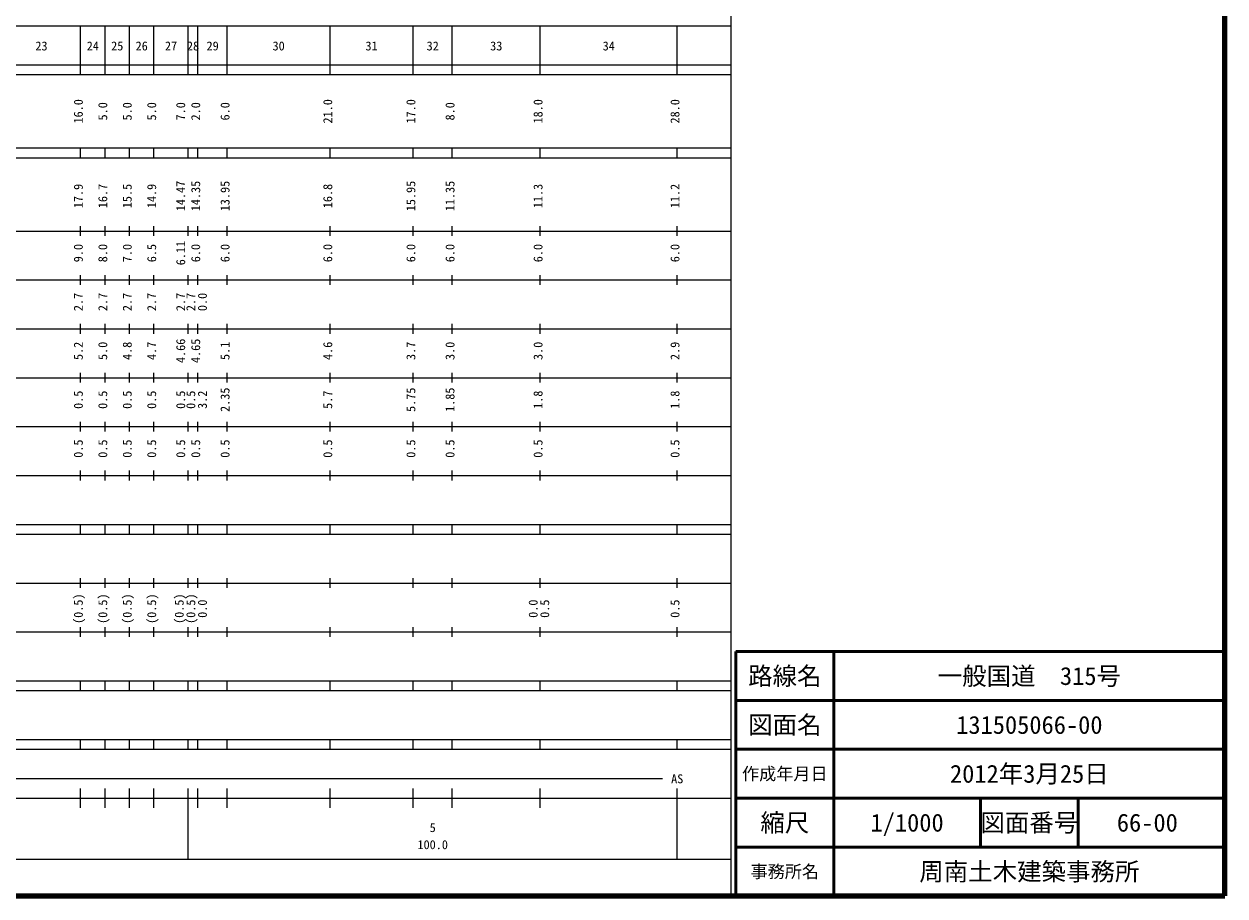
# Model space of a CAD drawing. Units: millimetres on the paper, enlarged 1000 times. Extents: x 40000 to 680000, y 20000 to 380000.
# Drawn here: x 434434 to 680000, y 20000 to 198357 of the extents above; entities that cross this region are included whole.
import ezdxf
from ezdxf.enums import TextEntityAlignment as Align

# ---------------------------------------------------------------- set-up
doc = ezdxf.new("R2010")
doc.units = ezdxf.units.MM
doc.header["$LTSCALE"] = 1000
for name, color, linetype, lineweight in [('M-TTL', 2, 'Continuous', 140), ('M-TTL-BAND', 7, 'Continuous', 25), ('M-TTL-FRAM', 2, 'Continuous', 50), ('M-TTL-LINE', 7, 'Continuous', 50)]:
    doc.layers.add(name, color=color, linetype=linetype, lineweight=lineweight)
doc.layers.add('M-TTL-TXT', color=7, linetype='Continuous')
doc.styles.add('ＭＳ ゴシック', font='')
doc.styles.get('ＭＳ ゴシック').set_extended_font_data('MS Gothic')

msp = doc.modelspace()

# ---------------------------------------------------------------- linework, layer by layer
at = {"layer": 'M-TTL'}
for p, q in [((680000, 20000), (680000, 380000)), ((40000, 20000), (680000, 20000))]:
    msp.add_line(p, q, dxfattribs=at)
at = {"layer": 'M-TTL-BAND'}
for p, q in [((579000, 20000), (579000, 370000)), ((68000, 198000), (579000, 198000)), ((446000, 188000), (446000, 198000)), ((451000, 188000), (451000, 198000)), ((456000, 188000), (456000, 198000)), ((461000, 188000), (461000, 198000)), ((468000, 188000), (468000, 198000)), ((470000, 188000), (470000, 198000)), ((476000, 188000), (476000, 198000)), ((497000, 188000), (497000, 198000)), ((514000, 188000), (514000, 198000)), ((522000, 188000), (522000, 198000)), ((540000, 188000), (540000, 198000)), ((568000, 188000), (568000, 198000)), ((40000, 190000), (579000, 190000)), ((40000, 188000), (579000, 188000)), ((40000, 173000), (579000, 173000)), ((446000, 171000), (446000, 173000)), ((451000, 171000), (451000, 173000)), ((456000, 171000), (456000, 173000)), ((461000, 171000), (461000, 173000)), ((468000, 171000), (468000, 173000)), ((470000, 171000), (470000, 173000)), ((476000, 171000), (476000, 173000)), ((497000, 171000), (497000, 173000)), ((514000, 171000), (514000, 173000)), ((522000, 171000), (522000, 173000)), ((540000, 171000), (540000, 173000)), ((568000, 171000), (568000, 173000)), ((40000, 171000), (579000, 171000)), ((40000, 156000), (579000, 156000)), ((446000, 155000), (446000, 157000)), ((451000, 155000), (451000, 157000)), ((456000, 155000), (456000, 157000)), ((461000, 155000), (461000, 157000)), ((468000, 155000), (468000, 157000)), ((470000, 155000), (470000, 157000)), ((476000, 155000), (476000, 157000)), ((497000, 155000), (497000, 157000)), ((514000, 155000), (514000, 157000)), ((522000, 155000), (522000, 157000)), ((540000, 155000), (540000, 157000)), ((568000, 155000), (568000, 157000)), ((46000, 146000), (579000, 146000)), ((446000, 145000), (446000, 147000)), ((451000, 145000), (451000, 147000)), ((456000, 145000), (456000, 147000)), ((461000, 145000), (461000, 147000)), ((468000, 145000), (468000, 147000)), ((470000, 145000), (470000, 147000)), ((476000, 145000), (476000, 147000)), ((497000, 145000), (497000, 147000)), ((514000, 145000), (514000, 147000)), ((522000, 145000), (522000, 147000)), ((540000, 145000), (540000, 147000)), ((568000, 145000), (568000, 147000)), ((52000, 136000), (579000, 136000)), ((446000, 135000), (446000, 137000)), ((451000, 135000), (451000, 137000)), ((456000, 135000), (456000, 137000)), ((461000, 135000), (461000, 137000)), ((468000, 135000), (468000, 137000)), ((470000, 135000), (470000, 137000)), ((476000, 135000), (476000, 137000)), ((497000, 135000), (497000, 137000)), ((514000, 135000), (514000, 137000)), ((522000, 135000), (522000, 137000)), ((540000, 135000), (540000, 137000)), ((568000, 135000), (568000, 137000)), ((46000, 126000), (579000, 126000)), ((446000, 125000), (446000, 127000)), ((451000, 125000), (451000, 127000)), ((456000, 125000), (456000, 127000)), ((461000, 125000), (461000, 127000)), ((468000, 125000), (468000, 127000)), ((470000, 125000), (470000, 127000)), ((476000, 125000), (476000, 127000)), ((497000, 125000), (497000, 127000)), ((514000, 125000), (514000, 127000)), ((522000, 125000), (522000, 127000)), ((540000, 125000), (540000, 127000)), ((568000, 125000), (568000, 127000)), ((52000, 116000), (579000, 116000)), ((446000, 115000), (446000, 117000)), ((451000, 115000), (451000, 117000)), ((456000, 115000), (456000, 117000)), ((461000, 115000), (461000, 117000)), ((468000, 115000), (468000, 117000)), ((470000, 115000), (470000, 117000)), ((476000, 115000), (476000, 117000)), ((497000, 115000), (497000, 117000)), ((514000, 115000), (514000, 117000)), ((522000, 115000), (522000, 117000)), ((540000, 115000), (540000, 117000)), ((568000, 115000), (568000, 117000)), ((46000, 106000), (579000, 106000)), ((446000, 105000), (446000, 107000)), ((451000, 105000), (451000, 107000)), ((456000, 105000), (456000, 107000)), ((461000, 105000), (461000, 107000)), ((468000, 105000), (468000, 107000)), ((470000, 105000), (470000, 107000)), ((476000, 105000), (476000, 107000)), ((497000, 105000), (497000, 107000)), ((514000, 105000), (514000, 107000)), ((522000, 105000), (522000, 107000)), ((540000, 105000), (540000, 107000)), ((568000, 105000), (568000, 107000)), ((40000, 96000), (579000, 96000)), ((446000, 94000), (446000, 96000)), ((451000, 94000), (451000, 96000)), ((456000, 94000), (456000, 96000)), ((461000, 94000), (461000, 96000)), ((468000, 94000), (468000, 96000)), ((470000, 94000), (470000, 96000)), ((476000, 94000), (476000, 96000)), ((497000, 94000), (497000, 96000)), ((514000, 94000), (514000, 96000)), ((522000, 94000), (522000, 96000)), ((540000, 94000), (540000, 96000)), ((568000, 94000), (568000, 96000)), ((40000, 94000), (579000, 94000)), ((49000, 84000), (579000, 84000)), ((446000, 83000), (446000, 85000)), ((451000, 83000), (451000, 85000)), ((456000, 83000), (456000, 85000)), ((461000, 83000), (461000, 85000)), ((468000, 83000), (468000, 85000)), ((470000, 83000), (470000, 85000)), ((476000, 83000), (476000, 85000)), ((497000, 83000), (497000, 85000)), ((514000, 83000), (514000, 85000)), ((522000, 83000), (522000, 85000)), ((540000, 83000), (540000, 85000)), ((568000, 83000), (568000, 85000)), ((40000, 74000), (579000, 74000)), ((446000, 73000), (446000, 75000)), ((451000, 73000), (451000, 75000)), ((456000, 73000), (456000, 75000)), ((461000, 73000), (461000, 75000)), ((468000, 73000), (468000, 75000)), ((470000, 73000), (470000, 75000)), ((476000, 73000), (476000, 75000)), ((497000, 73000), (497000, 75000)), ((514000, 73000), (514000, 75000)), ((522000, 73000), (522000, 75000)), ((540000, 73000), (540000, 75000)), ((568000, 73000), (568000, 75000)), ((40000, 64000), (579000, 64000)), ((446000, 62000), (446000, 64000)), ((451000, 62000), (451000, 64000)), ((456000, 62000), (456000, 64000)), ((461000, 62000), (461000, 64000)), ((468000, 62000), (468000, 64000)), ((470000, 62000), (470000, 64000)), ((476000, 62000), (476000, 64000)), ((497000, 62000), (497000, 64000)), ((514000, 62000), (514000, 64000)), ((522000, 62000), (522000, 64000)), ((540000, 62000), (540000, 64000)), ((568000, 62000), (568000, 64000)), ((40000, 62000), (579000, 62000)), ((40000, 52000), (579000, 52000)), ((446000, 50000), (446000, 52000)), ((451000, 50000), (451000, 52000)), ((456000, 50000), (456000, 52000)), ((461000, 50000), (461000, 52000)), ((468000, 50000), (468000, 52000)), ((470000, 50000), (470000, 52000)), ((476000, 50000), (476000, 52000)), ((497000, 50000), (497000, 52000)), ((514000, 50000), (514000, 52000)), ((522000, 50000), (522000, 52000)), ((540000, 50000), (540000, 52000)), ((568000, 50000), (568000, 52000)), ((40000, 50000), (579000, 50000)), ((71000, 44000), (565000, 44000)), ((446000, 38000), (446000, 42000)), ((451000, 38000), (451000, 42000)), ((456000, 38000), (456000, 42000)), ((461000, 38000), (461000, 42000)), ((468000, 27500), (468000, 42000)), ((470000, 38000), (470000, 42000)), ((476000, 38000), (476000, 42000)), ((497000, 38000), (497000, 42000)), ((514000, 38000), (514000, 42000)), ((522000, 38000), (522000, 42000)), ((540000, 38000), (540000, 42000)), ((568000, 27500), (568000, 42000)), ((40000, 40000), (579000, 40000)), ((68000, 27500), (579000, 27500))]:
    msp.add_line(p, q, dxfattribs=at)
at = {"layer": 'M-TTL-FRAM'}
for p, q in [((680000, 70000), (580000, 70000)), ((580000, 70000), (580000, 20000))]:
    msp.add_line(p, q, dxfattribs=at)
at = {"layer": 'M-TTL-LINE'}
for p, q in [((600000, 70000), (600000, 20000)), ((680000, 60000), (580000, 60000)), ((680000, 50000), (580000, 50000)), ((680000, 40000), (580000, 40000)), ((630000, 40000), (630000, 30000)), ((650000, 40000), (650000, 30000)), ((680000, 30000), (580000, 30000))]:
    msp.add_line(p, q, dxfattribs=at)

# ---------------------------------------------------------------- texts
at = {"layer": 'M-TTL-BAND', "style": 'ＭＳ ゴシック'}
for s, p in [('23', (438000, 192405)), ('24', (448500, 192405)), ('25', (453500, 192405)), ('26', (458500, 192405)), ('27', (464500, 192405)), ('28', (469000, 192405)), ('29', (473000, 192405)), ('30', (486500, 192405)), ('31', (505500, 192405)), ('32', (518000, 192405)), ('33', (531000, 192405)), ('34', (554000, 192405)), ('AS', (568000, 42500)), ('5', (518000, 32523)), ('100.0', (518000, 29033))]:
    msp.add_text(s, height=1833, dxfattribs=at).set_placement(p, align=Align.BOTTOM_CENTER)
for s, p in [('16.0', (447000, 180500)), ('5.0', (452000, 180500)), ('5.0', (457000, 180500)), ('5.0', (462000, 180500)), ('7.0', (467931, 180500)), ('2.0', (471000, 180500)), ('6.0', (477000, 180500)), ('21.0', (498000, 180500)), ('17.0', (515000, 180500)), ('8.0', (523000, 180500)), ('18.0', (541000, 180500)), ('28.0', (569000, 180500)), ('17.9', (447000, 163174)), ('16.7', (452000, 163174)), ('15.5', (457000, 163174)), ('14.9', (462000, 163174)), ('14.47', (467931, 163174)), ('14.35', (471000, 163174)), ('13.95', (477000, 163174)), ('16.8', (498000, 163174)), ('15.95', (515000, 163174)), ('11.35', (523000, 163174)), ('11.3', (541000, 163174)), ('11.2', (569000, 163174)), ('9.0', (447000, 151500)), ('8.0', (452000, 151500)), ('7.0', (457000, 151500)), ('6.5', (462000, 151500)), ('6.11', (467931, 151500)), ('6.0', (471000, 151500)), ('6.0', (477000, 151500)), ('6.0', (498000, 151500)), ('6.0', (515000, 151500)), ('6.0', (523000, 151500)), ('6.0', (541000, 151500)), ('6.0', (569000, 151500)), ('2.7', (447000, 141500)), ('2.7', (452000, 141500)), ('2.7', (457000, 141500)), ('2.7', (462000, 141500)), ('2.7', (467931, 141500)), ('2.7', (470000, 141500)), ('0.0', (472370, 141500)), ('5.2', (447000, 131500)), ('5.0', (452000, 131500)), ('4.8', (457000, 131500)), ('4.7', (462000, 131500)), ('4.66', (467931, 131500)), ('4.65', (471000, 131500)), ('5.1', (477000, 131500)), ('4.6', (498000, 131500)), ('3.7', (515000, 131500)), ('3.0', (523000, 131500)), ('3.0', (541000, 131500)), ('2.9', (569000, 131500)), ('0.5', (447000, 121500)), ('0.5', (452000, 121500)), ('0.5', (457000, 121500)), ('0.5', (462000, 121500)), ('0.5', (467931, 121500)), ('0.5', (470000, 121500)), ('3.2', (472370, 121500)), ('2.35', (477000, 121500)), ('5.7', (498000, 121500)), ('5.75', (515000, 121500)), ('1.85', (523000, 121500)), ('1.8', (541000, 121500)), ('1.8', (569000, 121500)), ('0.5', (447000, 111500)), ('0.5', (452000, 111500)), ('0.5', (457000, 111500)), ('0.5', (462000, 111500)), ('0.5', (467931, 111500)), ('0.5', (471000, 111500)), ('0.5', (477000, 111500)), ('0.5', (498000, 111500)), ('0.5', (515000, 111500)), ('0.5', (523000, 111500)), ('0.5', (541000, 111500)), ('0.5', (569000, 111500)), ('(0.5)', (447000, 78764)), ('(0.5)', (452000, 78764)), ('(0.5)', (457000, 78764)), ('(0.5)', (462000, 78764)), ('(0.5)', (467631, 78764)), ('(0.5)', (470000, 78764)), ('0.0', (472370, 78764)), ('0.0', (540000, 78764)), ('0.5', (542370, 78764)), ('0.5', (569000, 78764))]:
    msp.add_text(s, height=1833, rotation=90, dxfattribs=at).set_placement(p, align=Align.BOTTOM_CENTER)
at = {"layer": 'M-TTL-TXT', "style": 'ＭＳ ゴシック'}
for s, height, p in [('路線名', 3666, (590000, 65000)), ('路線名', 3666, (590000, 65000)), ('一般国道\u3000315号', 3666, (640000, 65000)), ('図面名', 3666, (590000, 55000)), ('図面名', 3666, (590000, 55000)), ('131505066-00', 3666, (640000, 55000)), ('作成年月日', 2566, (590000, 45000)), ('作成年月日', 2566, (590000, 45000)), ('2012年3月25日', 3666, (640000, 45000)), ('縮尺', 3666, (590000, 35000)), ('縮尺', 3666, (590000, 35000)), ('1/1000', 3666, (615000, 35000)), ('図面番号', 3666, (640000, 35000)), ('図面番号', 3666, (640000, 35000)), ('66-00', 3666, (664125, 35000)), ('周南土木建築事務所', 3666, (640000, 25000)), ('事務所名', 2566, (590000, 25000)), ('事務所名', 2566, (590000, 25000))]:
    msp.add_text(s, height=height, dxfattribs=at).set_placement(p, align=Align.MIDDLE_CENTER)

doc.saveas('drawing.dxf')
